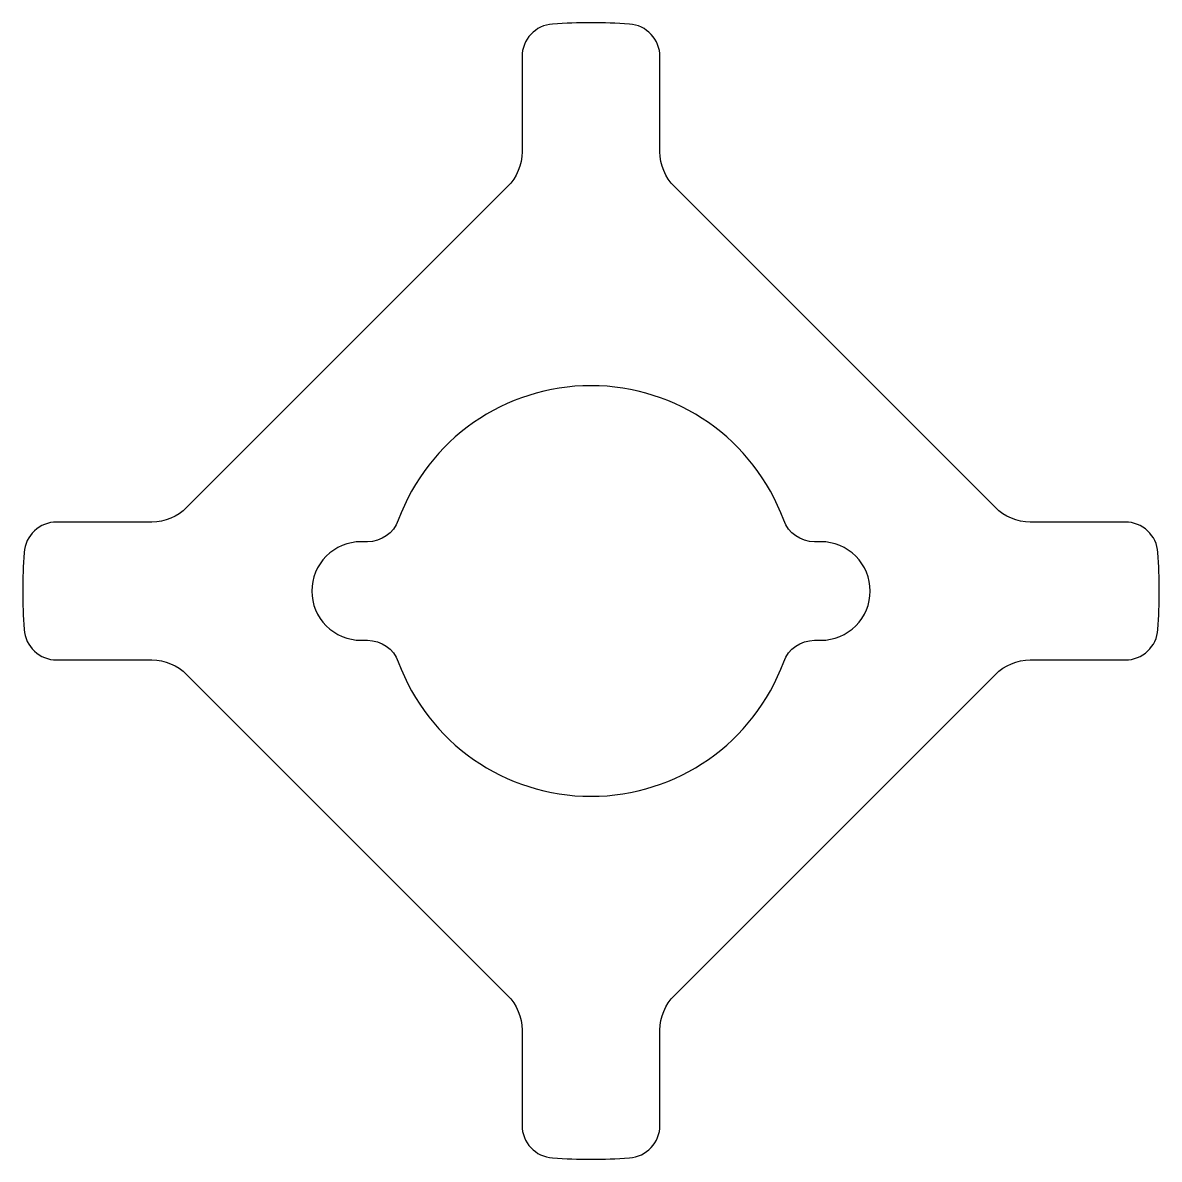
# Model space of a CAD drawing. Extents: x 934.7 to 969.3, y -12.9 to 21.7.
import ezdxf

# ---------------------------------------------------------------- set-up
doc = ezdxf.new("R2010")
doc.units = 0
doc.header["$LTSCALE"] = 15
doc.layers.get('0').update_dxf_attribs({"linetype": 'CONTINUOUS'})

msp = doc.modelspace()

# ---------------------------------------------------------------- linework, layer by layer
at = {"ltscale": 0.05}
for points in [[(949.488, -7.88, -0.198912), (949.927, -8.94), (949.927, -11.833, 0.394568), (950.86, -12.83, 0.033781), (953.195, -12.83, 0.394568), (954.127, -11.833), (954.127, -8.94, -0.198912), (954.566, -7.88), (964.337, 1.891, -0.198912), (965.398, 2.33), (968.29, 2.33, 0.394568), (969.288, 3.263, 0.033781), (969.288, 5.598, 0.394568), (968.29, 6.53), (965.398, 6.53, -0.198912), (964.337, 6.97), (954.566, 16.74, -0.198912), (954.127, 17.801), (954.127, 20.693, 0.394568), (953.195, 21.691, 0.033781), (950.86, 21.691, 0.394568), (949.927, 20.693), (949.927, 17.801, -0.198912), (949.488, 16.74), (939.717, 6.97, -0.198912), (938.657, 6.53), (935.764, 6.53, 0.394568), (934.767, 5.598, 0.033781), (934.767, 3.263, 0.394568), (935.764, 2.33), (938.657, 2.33, -0.198912), (939.717, 1.891)], [(957.894, 2.275, -0.314477), (958.832, 2.93), (959.027, 2.93, 0.414214), (960.527, 4.43), (960.527, 4.43, 0.414214), (959.027, 5.93), (958.832, 5.93, -0.314477), (957.894, 6.585, 0.697982), (946.16, 6.585, -0.314477), (945.222, 5.93), (945.027, 5.93, 0.414214), (943.527, 4.43), (943.527, 4.43, 0.414214), (945.027, 2.93), (945.222, 2.93, -0.314477), (946.16, 2.275, 0.697982)]]:
    msp.add_lwpolyline(points, format="xyb", close=True, dxfattribs=at)

doc.saveas('drawing.dxf')
